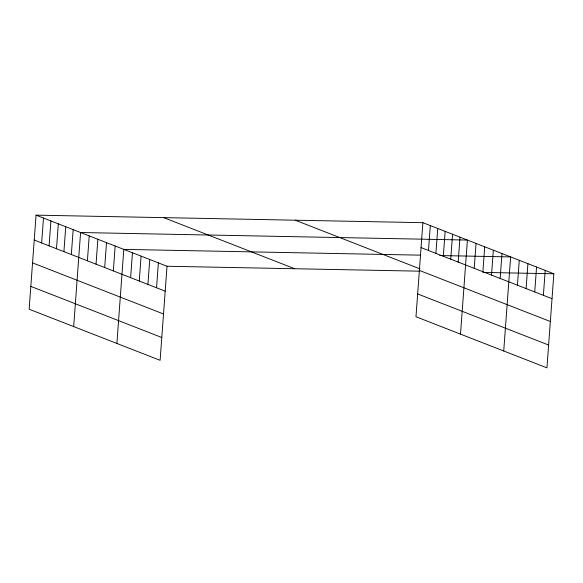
<?xml version="1.0" encoding="UTF-8"?>
<svg xmlns="http://www.w3.org/2000/svg" width="583" height="583" viewBox="0 0 583 583"><rect width="100%" height="100%" fill="white"/><g stroke="black" fill="none" stroke-linecap="round" stroke-linejoin="round"><path stroke-width="0.87" d="M36.059 215.149L29.15 309.216L160.114 360.316L167.022 266.249L36.059 215.149L422.886 222.684L553.85 273.784L546.941 367.851L415.978 316.751L422.886 222.684M41.648 242.958L43.477 218.049M49.074 245.851L50.903 220.942M56.493 248.744L58.322 223.836M63.911 251.645L65.741 226.736M71.337 254.538L73.166 229.629M73.677 326.589L80.585 232.522L467.413 240.058L460.504 334.125M87.399 260.805L89.228 235.896M96.042 264.179L97.871 239.27M104.685 267.546L106.514 242.645M113.328 270.92L115.157 246.011M116.899 343.453L123.8 249.386L420.212 255.157M130.621 277.668L132.45 252.76M139.264 281.035L141.093 256.134M147.907 284.409L149.736 259.501M156.55 287.783L158.379 262.875M428.476 250.493L430.305 225.585M435.902 253.386L437.731 228.478M443.32 256.28L445.15 231.371M450.739 259.18L452.568 234.271M458.165 262.073L459.994 237.164M474.227 268.34L476.056 243.432M482.87 271.714L484.699 246.806M491.513 275.089L493.342 250.18M500.156 278.455L501.985 253.547M503.727 350.988L510.635 256.921L439.713 255.543M517.449 285.204L519.278 260.295M526.092 288.578L527.921 263.669M534.735 291.945L536.564 267.036M543.378 295.319L545.207 270.41M167.022 266.249L419.039 271.161M482.928 272.399L553.85 273.784M421.057 247.593L552.021 298.693M295.231 220.199L419.913 268.843M419.381 270.417L550.345 321.51M417.654 293.934L548.618 345.027M163.714 217.641L294.677 268.734M34.229 240.058L165.193 291.157M32.553 262.882L163.517 313.975M30.826 286.391L161.79 337.491"/></g></svg>
